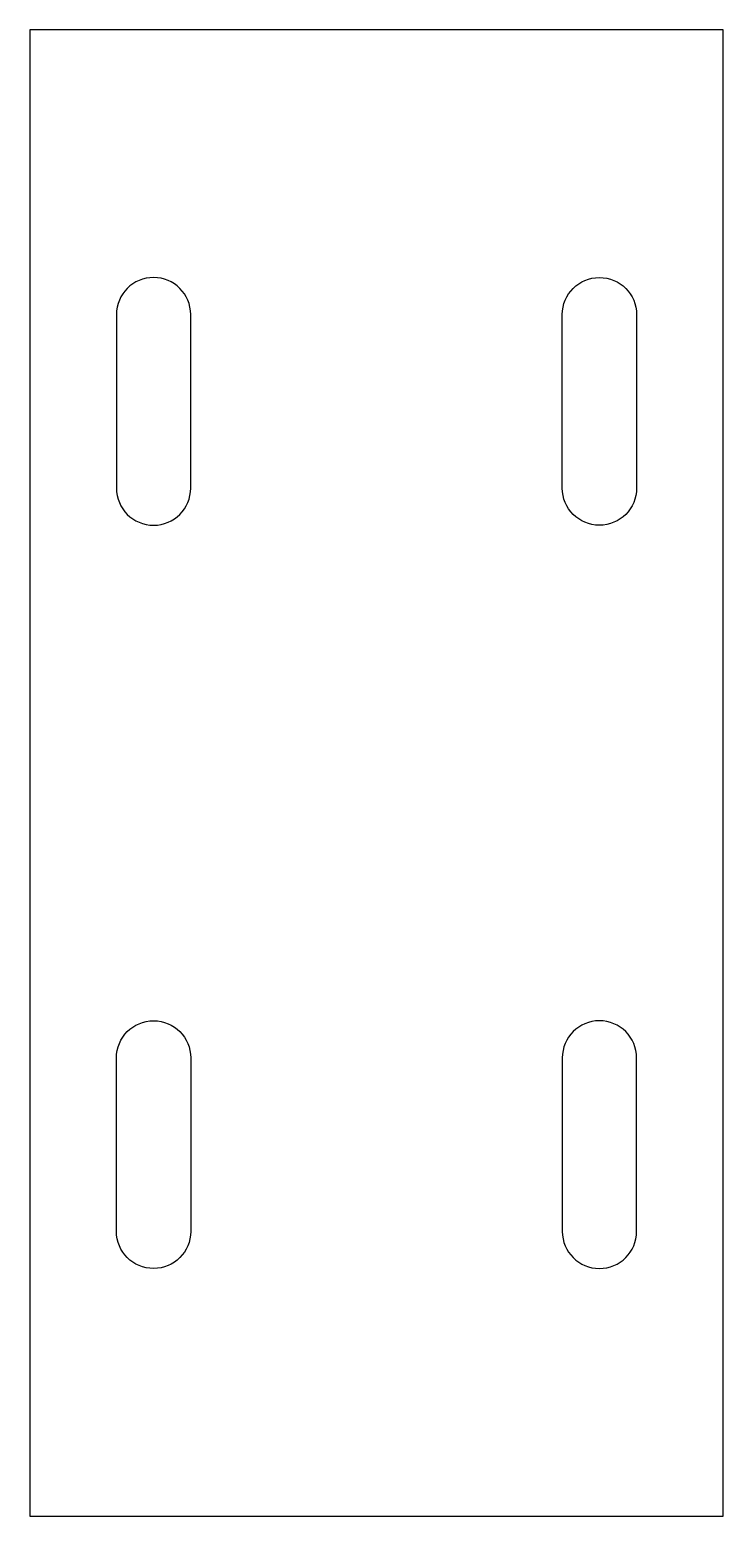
# Model space of a CAD drawing. Header units: millimetres. Extents: x 40645 to 40785, y 45490 to 45790.
import ezdxf

# ---------------------------------------------------------------- set-up
doc = ezdxf.new("R2010")
doc.units = ezdxf.units.MM
doc.header["$LTSCALE"] = 300
doc.header["$MEASUREMENT"] = 0

msp = doc.modelspace()

# ---------------------------------------------------------------- linework, layer by layer
for p, q in [((40785.34, 45789.75), (40645.34, 45789.75)), ((40645.34, 45789.75), (40645.34, 45489.75)), ((40785.34, 45489.75), (40785.34, 45789.75)), ((40645.34, 45489.75), (40785.34, 45489.75))]:
    msp.add_line(p, q)
for points in [[(40677.84, 45697.25), (40677.84, 45732.25, 1), (40662.84, 45732.25), (40662.84, 45697.25, 1)], [(40752.84, 45697.25), (40752.84, 45732.25, -1), (40767.84, 45732.25), (40767.84, 45697.25, -1)], [(40677.84, 45582.25), (40677.84, 45547.25, -1), (40662.84, 45547.25), (40662.84, 45582.25, -1)], [(40752.84, 45582.25), (40752.84, 45547.25, 1), (40767.84, 45547.25), (40767.84, 45582.25, 1)]]:
    msp.add_lwpolyline(points, format="xyb", close=True)

doc.saveas('drawing.dxf')
